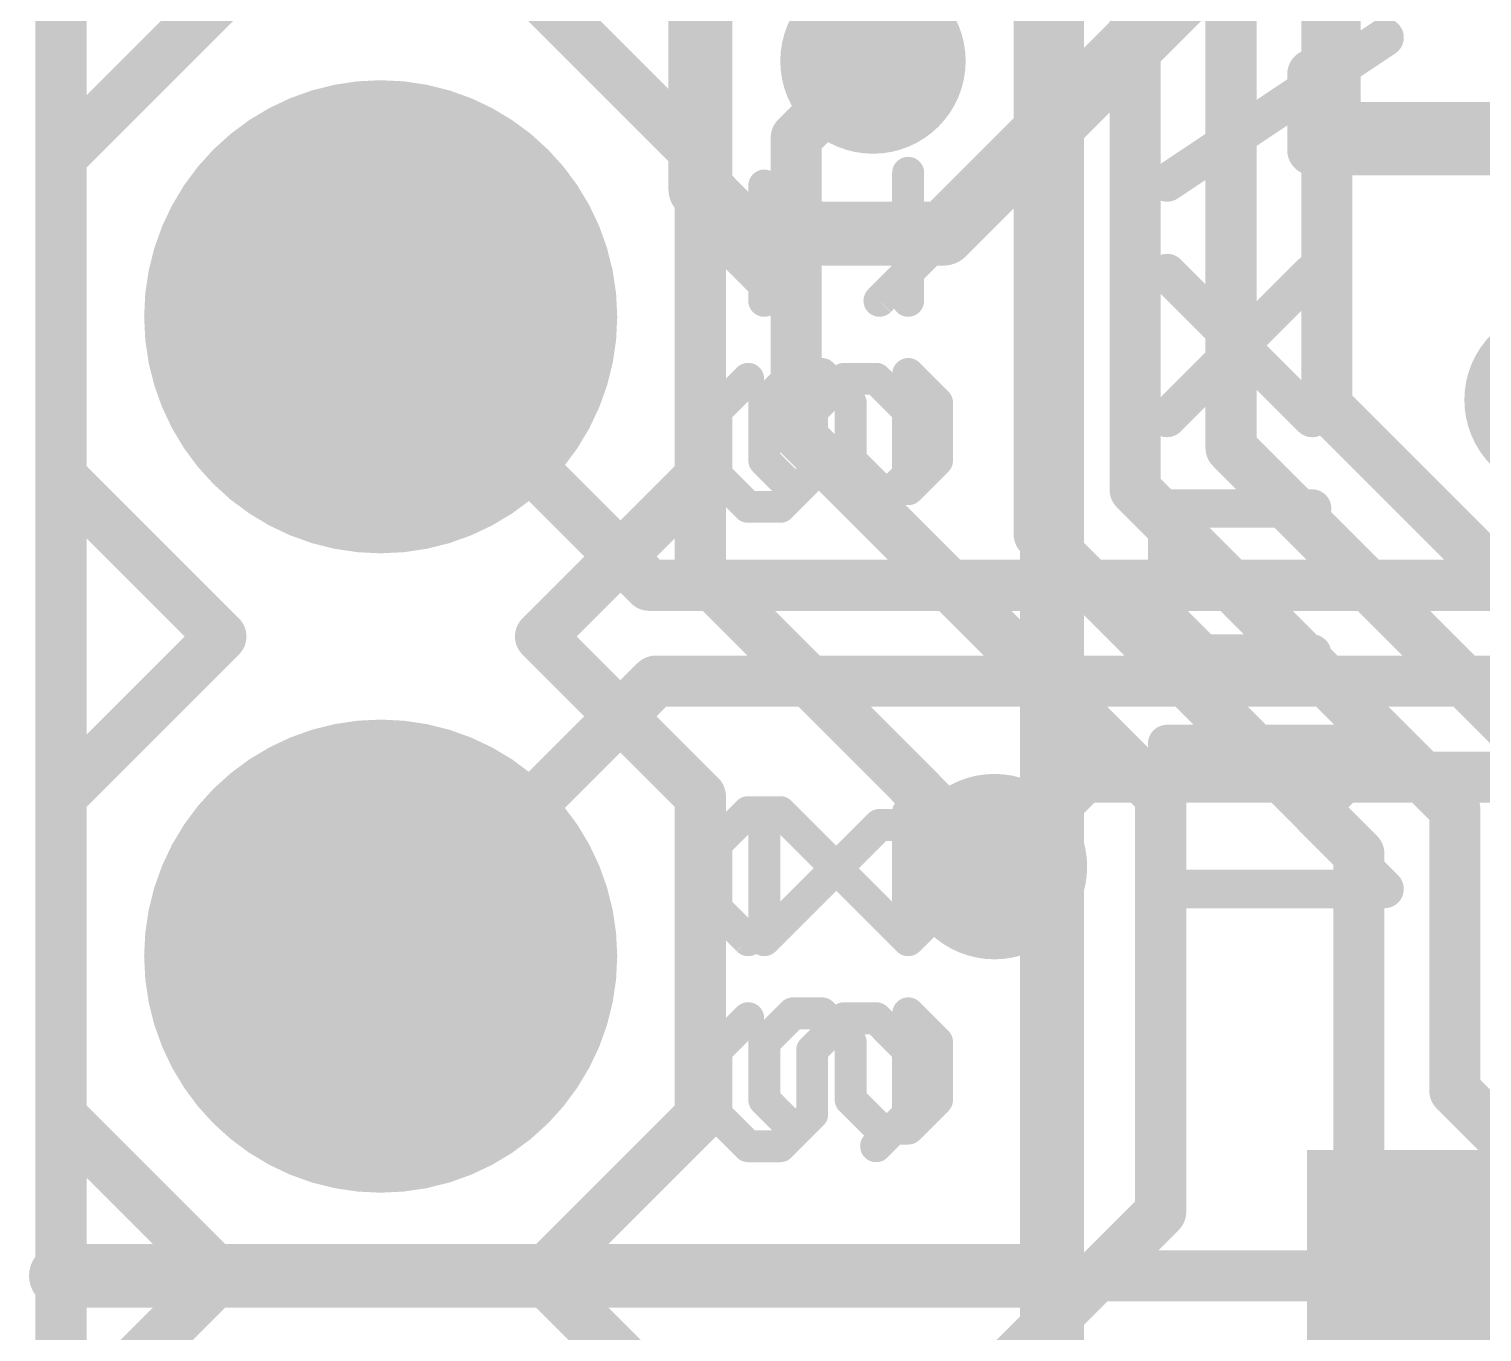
# Model space of a CAD drawing. Extents: x -37 to 70, y -23 to 28.
# Drawn here: x -0.13 to 5.65, y 7.4 to 12.57 of the extents above; entities that cross this region are included whole.
import ezdxf

# ---------------------------------------------------------------- set-up
doc = ezdxf.new("R2010")
doc.units = 0
for name, color, linetype in [('1', 12, 'CONTINUOUS'), ('16', 132, 'CONTINUOUS'), ('17', 110, 'CONTINUOUS'), ('18', 110, 'CONTINUOUS'), ('20', 53, 'CONTINUOUS'), ('21', 41, 'CONTINUOUS'), ('22', 40, 'CONTINUOUS'), ('51', 53, 'CONTINUOUS')]:
    doc.layers.add(name, color=color, linetype=linetype)

# ---------------------------------------------------------------- blocks, each defined once
blk = doc.blocks.new('ROUNDP')
at = {"const_width": 0.5}
blk.add_lwpolyline([(0, -0.25, 1), (0, 0.25, 1), (0, -0.25)], format="xyb", dxfattribs=at)
blk = doc.blocks.new('RECT')
blk.add_solid([(-0.5, -0.5), (0.5, -0.5), (-0.5, 0.5), (0.5, 0.5)])
blk = doc.blocks.new('ROUNDV')
at = {"const_width": 0.5}
blk.add_lwpolyline([(0, -0.25, 1), (0, 0.25, 1), (0, -0.25)], format="xyb", dxfattribs=at)

msp = doc.modelspace()

# ---------------------------------------------------------------- linework, layer by layer
at = {"layer": '1'}
for points, const_width in [([(0, 27.94), (0, 0)], 0.2032), ([(2.54, 11.938), (2.54, 18.2372)], 0.254), ([(3.2258, 12.446), (3.9998, 13.22)], 0.2032), ([(4.465, 12.72), (3.5052, 11.7602)], 0.254), ([(2.7178, 11.7602), (2.54, 11.938)], 0.254), ([(3.5052, 11.7602), (2.7178, 11.7602)], 0.254), ([(2.3368, 10.3632), (1.27, 11.43)], 0.2032), ([(6.5278, 10.3632), (2.3368, 10.3632)], 0.2032), ([(2.3622, 9.9822), (1.27, 8.89)], 0.2032), ([(2.3622, 9.9822), (7.0866, 9.9822)], 0.2032), ([(3.7084, 9.2456), (4.064, 9.6012)], 0.2032), ([(4.064, 9.6012), (7.6962, 9.6012)], 0.2032), ([(2.8448, 6.35), (4.1148, 7.62)], 0.2032), ([(4.1148, 7.62), (5.5, 7.62)], 0.2032)]:
    msp.add_lwpolyline(points, dxfattribs=dict(at, const_width=const_width))
for points, const_width in [([(3.1899, 12.4819, 1), (3.2617, 12.4101)], 0.1016), ([(2.5849, 11.9829, 1), (2.4951, 11.8931)], 0.127), ([(2.4765, 11.938, 1), (2.6035, 11.938)], 0.127), ([(2.7178, 11.8237, 1), (2.7178, 11.6967)], 0.127), ([(2.6729, 11.7153, 1), (2.7627, 11.8051)], 0.127), ([(3.4603, 11.8051, 1), (3.5501, 11.7153)], 0.127), ([(3.5052, 11.6967, 1), (3.5052, 11.8237)], 0.127), ([(1.3059, 11.4659, 1), (1.2341, 11.3941)], 0.1016), ([(2.3368, 10.414, 1), (2.3368, 10.3124)], 0.1016), ([(2.3009, 10.3273, 1), (2.3727, 10.3991)], 0.1016), ([(2.3622, 10.033, 1), (2.3622, 9.9314)], 0.1016), ([(2.3981, 9.9463, 1), (2.3263, 10.0181)], 0.1016), ([(4.064, 9.652, 1), (4.064, 9.5504)], 0.1016), ([(4.0999, 9.5653, 1), (4.0281, 9.6371)], 0.1016), ([(3.6725, 9.2815, 1), (3.7443, 9.2097)], 0.1016), ([(1.2341, 8.9259, 1), (1.3059, 8.8541)], 0.1016), ([(4.1148, 7.6708, 1), (4.1148, 7.5692)], 0.1016), ([(4.1507, 7.5841, 1), (4.0789, 7.6559)], 0.1016), ([(5.5, 7.5692, 1), (5.5, 7.6708)], 0.1016)]:
    msp.add_lwpolyline(points, format="xyb", dxfattribs=dict(at, const_width=const_width))
at = {"layer": '16', "const_width": 0.2032}
for points in [[(0, 0), (0, 27.94)], [(5.0292, 16.0782), (5.0292, 11.0744)], [(4.6482, 13.081), (4.6482, 10.9093)], [(4.2672, 12.9159), (4.2672, 10.7442)], [(3.8862, 12.7254), (3.8862, 10.5664)], [(2.54, 12.7), (2.54, 10.414)], [(3.2258, 12.446), (2.921, 12.1412)], [(2.921, 12.1412), (2.921, 10.9728)], [(5.0292, 11.0744), (6.2992, 9.8044)], [(2.921, 10.9728), (4.3688, 9.525)], [(4.6482, 10.9093), (5.9182, 9.6393)], [(4.2672, 10.7442), (5.5372, 9.4742)], [(3.8862, 10.5664), (5.1562, 9.2964)], [(2.54, 10.414), (3.7084, 9.2456)], [(4.3688, 9.525), (4.3688, 7.874)], [(5.5372, 9.4742), (5.5372, 8.3566)], [(5.1562, 7.5438), (5.1562, 9.2964)], [(5.5372, 8.3566), (10.0838, 3.81)], [(4.3688, 7.874), (2.8448, 6.35)], [(11.43, 1.27), (5.1562, 7.5438)]]:
    msp.add_lwpolyline(points, dxfattribs=at)
at = {"layer": '16', "const_width": 0.1016}
for points in [[(3.2617, 12.4101, 1), (3.1899, 12.4819)], [(2.9718, 12.1412, 1), (2.8702, 12.1412)], [(2.8851, 12.1771, 1), (2.9569, 12.1053)], [(5.0651, 11.1103, 1), (4.9933, 11.0385)], [(4.9784, 11.0744, 1), (5.08, 11.0744)], [(2.9569, 11.0087, 1), (2.8851, 10.9369)], [(2.8702, 10.9728, 1), (2.9718, 10.9728)], [(4.6841, 10.9452, 1), (4.6123, 10.8734)], [(4.5974, 10.9093, 1), (4.699, 10.9093)], [(4.3031, 10.7801, 1), (4.2313, 10.7083)], [(4.2164, 10.7442, 1), (4.318, 10.7442)], [(3.9221, 10.6023, 1), (3.8503, 10.5305)], [(3.8354, 10.5664, 1), (3.937, 10.5664)], [(2.5759, 10.4499, 1), (2.5041, 10.3781)], [(2.4892, 10.414, 1), (2.5908, 10.414)], [(4.4196, 9.525, 1), (4.318, 9.525)], [(4.3329, 9.4891, 1), (4.4047, 9.5609)], [(5.588, 9.4742, 1), (5.4864, 9.4742)], [(5.5013, 9.4383, 1), (5.5731, 9.5101)], [(5.207, 9.2964, 1), (5.1054, 9.2964)], [(5.1203, 9.2605, 1), (5.1921, 9.3323)], [(3.6725, 9.2097, 1), (3.7443, 9.2815)], [(5.5731, 8.3925, 1), (5.5013, 8.3207)], [(5.4864, 8.3566, 1), (5.588, 8.3566)], [(4.4047, 7.8381, 1), (4.3329, 7.9099)], [(4.318, 7.874, 1), (4.4196, 7.874)], [(5.1921, 7.5797, 1), (5.1203, 7.5079)], [(5.1054, 7.5438, 1), (5.207, 7.5438)]]:
    msp.add_lwpolyline(points, format="xyb", dxfattribs=at)
at = {"layer": '20', "const_width": 0.2032}
msp.add_lwpolyline([(0, 27.94), (0, 0)], dxfattribs=at)
at = {"layer": '21'}
for points, const_width in [([(3.937, 15.24), (3.937, 7.62)], 0.254), ([(4.973, 12.3926), (4.973, 12.093)], 0.2032), ([(4.973, 12.093), (5.7712, 12.093)], 0.2032), ([(3.3655, 11.4935), (3.3655, 12.0019)], 0.127), ([(2.8571, 11.4935), (2.6029, 11.7477)], 0.127), ([(2.6029, 11.7477), (3.3655, 11.7477)], 0.127), ([(2.73, 11.1834), (2.6029, 11.0562)], 0.127), ([(2.9842, 11.0562), (3.1113, 11.1834)], 0.127), ([(3.1113, 11.1834), (3.2384, 11.1834)], 0.127), ([(3.2384, 11.1834), (3.3655, 11.0562)], 0.127), ([(2.6029, 11.0562), (2.6029, 10.802)], 0.127), ([(2.9842, 10.802), (2.9842, 11.0562)], 0.127), ([(3.3655, 11.0562), (3.3655, 10.802)], 0.127), ([(2.6029, 10.802), (2.73, 10.6749)], 0.127), ([(2.8571, 10.6749), (2.9842, 10.802)], 0.127), ([(3.3655, 10.802), (3.2384, 10.6749)], 0.127), ([(2.73, 10.6749), (2.8571, 10.6749)], 0.127), ([(2.73, 9.4619), (2.6029, 9.3348)], 0.127), ([(2.8571, 9.4619), (2.73, 9.4619)], 0.127), ([(3.3655, 8.9535), (2.8571, 9.4619)], 0.127), ([(3.3655, 9.4619), (3.3655, 8.9535)], 0.127), ([(2.6029, 9.3348), (2.6029, 9.0806)], 0.127), ([(2.6029, 9.0806), (2.73, 8.9535)], 0.127), ([(2.73, 8.6434), (2.6029, 8.5162)], 0.127), ([(2.9842, 8.5162), (3.1113, 8.6434)], 0.127), ([(3.1113, 8.6434), (3.2384, 8.6434)], 0.127), ([(3.2384, 8.6434), (3.3655, 8.5162)], 0.127), ([(2.6029, 8.5162), (2.6029, 8.262)], 0.127), ([(2.9842, 8.262), (2.9842, 8.5162)], 0.127), ([(3.3655, 8.5162), (3.3655, 8.262)], 0.127), ([(2.6029, 8.262), (2.73, 8.1349)], 0.127), ([(2.8571, 8.1349), (2.9842, 8.262)], 0.127), ([(3.3655, 8.262), (3.2384, 8.1349)], 0.127), ([(2.73, 8.1349), (2.8571, 8.1349)], 0.127), ([(3.937, 7.62), (0, 7.62)], 0.254), ([(3.937, 5.08), (3.937, 7.62)], 0.254)]:
    msp.add_lwpolyline(points, dxfattribs=dict(at, const_width=const_width))
for points, const_width in [([(5.0238, 12.3926, 1), (4.9222, 12.3926)], 0.1016), ([(4.973, 12.1438, 1), (4.973, 12.0422)], 0.1016), ([(4.9222, 12.093, 1), (5.0238, 12.093)], 0.1016), ([(3.3973, 12.0019, 1), (3.3338, 12.0019)], 0.0635), ([(2.6029, 11.7795, 1), (2.6029, 11.716)], 0.0635), ([(2.6253, 11.7702, 1), (2.5804, 11.7253)], 0.0635), ([(3.3655, 11.716, 1), (3.3655, 11.7795)], 0.0635), ([(2.8346, 11.471, 1), (2.8795, 11.516)], 0.0635), ([(3.3338, 11.4935, 1), (3.3973, 11.4935)], 0.0635), ([(2.7524, 11.1609, 1), (2.7075, 11.2058)], 0.0635), ([(3.1113, 11.2151, 1), (3.1113, 11.1516)], 0.0635), ([(3.1337, 11.1609, 1), (3.0888, 11.2058)], 0.0635), ([(3.2608, 11.2058, 1), (3.2159, 11.1609)], 0.0635), ([(3.2384, 11.1516, 1), (3.2384, 11.2151)], 0.0635), ([(2.6346, 11.0562, 1), (2.5711, 11.0562)], 0.0635), ([(2.5804, 11.0787, 1), (2.6253, 11.0338)], 0.0635), ([(3.0159, 11.0562, 1), (2.9524, 11.0562)], 0.0635), ([(2.9617, 11.0787, 1), (3.0066, 11.0338)], 0.0635), ([(3.3973, 11.0562, 1), (3.3338, 11.0562)], 0.0635), ([(3.343, 11.0338, 1), (3.388, 11.0787)], 0.0635), ([(2.6253, 10.8245, 1), (2.5804, 10.7796)], 0.0635), ([(3.0066, 10.7796, 1), (2.9617, 10.8245)], 0.0635), ([(3.388, 10.7796, 1), (3.343, 10.8245)], 0.0635), ([(2.5711, 10.802, 1), (2.6346, 10.802)], 0.0635), ([(2.9524, 10.802, 1), (3.0159, 10.802)], 0.0635), ([(3.3338, 10.802, 1), (3.3973, 10.802)], 0.0635), ([(2.73, 10.7067, 1), (2.73, 10.6432)], 0.0635), ([(2.8571, 10.6432, 1), (2.8571, 10.7067)], 0.0635), ([(2.7075, 10.6525, 1), (2.7524, 10.6974)], 0.0635), ([(2.8346, 10.6974, 1), (2.8795, 10.6525)], 0.0635), ([(3.2159, 10.6974, 1), (3.2608, 10.6525)], 0.0635), ([(2.73, 9.4937, 1), (2.73, 9.4302)], 0.0635), ([(2.7524, 9.4395, 1), (2.7075, 9.4844)], 0.0635), ([(2.8795, 9.4844, 1), (2.8346, 9.4395)], 0.0635), ([(2.8571, 9.4302, 1), (2.8571, 9.4937)], 0.0635), ([(3.3973, 9.4619, 1), (3.3338, 9.4619)], 0.0635), ([(2.6346, 9.3348, 1), (2.5711, 9.3348)], 0.0635), ([(2.5804, 9.3573, 1), (2.6253, 9.3124)], 0.0635), ([(2.6253, 9.1031, 1), (2.5804, 9.0582)], 0.0635), ([(2.5711, 9.0806, 1), (2.6346, 9.0806)], 0.0635), ([(2.7075, 8.931, 1), (2.7524, 8.976)], 0.0635), ([(3.343, 8.931, 1), (3.388, 8.976)], 0.0635), ([(3.3338, 8.9535, 1), (3.3973, 8.9535)], 0.0635), ([(2.7524, 8.6209, 1), (2.7075, 8.6658)], 0.0635), ([(3.1113, 8.6751, 1), (3.1113, 8.6116)], 0.0635), ([(3.1337, 8.6209, 1), (3.0888, 8.6658)], 0.0635), ([(3.2608, 8.6658, 1), (3.2159, 8.6209)], 0.0635), ([(3.2384, 8.6116, 1), (3.2384, 8.6751)], 0.0635), ([(2.6346, 8.5162, 1), (2.5711, 8.5162)], 0.0635), ([(2.5804, 8.5387, 1), (2.6253, 8.4938)], 0.0635), ([(3.0159, 8.5162, 1), (2.9524, 8.5162)], 0.0635), ([(2.9617, 8.5387, 1), (3.0066, 8.4938)], 0.0635), ([(3.3973, 8.5162, 1), (3.3338, 8.5162)], 0.0635), ([(3.343, 8.4938, 1), (3.388, 8.5387)], 0.0635), ([(2.6253, 8.2845, 1), (2.5804, 8.2396)], 0.0635), ([(3.0066, 8.2396, 1), (2.9617, 8.2845)], 0.0635), ([(3.388, 8.2396, 1), (3.343, 8.2845)], 0.0635), ([(2.5711, 8.262, 1), (2.6346, 8.262)], 0.0635), ([(2.9524, 8.262, 1), (3.0159, 8.262)], 0.0635), ([(3.3338, 8.262, 1), (3.3973, 8.262)], 0.0635), ([(2.73, 8.1667, 1), (2.73, 8.1032)], 0.0635), ([(2.8571, 8.1032, 1), (2.8571, 8.1667)], 0.0635), ([(2.7075, 8.1125, 1), (2.7524, 8.1574)], 0.0635), ([(2.8346, 8.1574, 1), (2.8795, 8.1125)], 0.0635), ([(3.2159, 8.1574, 1), (3.2608, 8.1125)], 0.0635), ([(0, 7.6835, 1), (0, 7.5565)], 0.127), ([(4.0005, 7.62, 1), (3.8735, 7.62)], 0.127), ([(3.937, 7.5565, 1), (3.937, 7.6835)], 0.127), ([(3.8735, 7.62, 1), (4.0005, 7.62)], 0.127)]:
    msp.add_lwpolyline(points, format="xyb", dxfattribs=dict(at, const_width=const_width))
at = {"layer": '22'}
for points, const_width in [([(3.937, 15.24), (3.937, 7.62)], 0.254), ([(0.635, 12.7), (0, 12.065)], 0.2032), ([(2.54, 12.065), (1.905, 12.7)], 0.2032), ([(4.3942, 11.9633), (5.2585, 12.5395)], 0.1524), ([(0, 12.065), (0, 10.795)], 0.2032), ([(2.54, 10.795), (2.54, 12.065)], 0.2032), ([(2.794, 11.4935), (2.794, 11.9511)], 0.127), ([(3.4804, 11.7223), (2.794, 11.7223)], 0.127), ([(3.2516, 11.4935), (3.4804, 11.7223)], 0.127), ([(4.9704, 11.0277), (4.3942, 11.604)], 0.1524), ([(4.3942, 11.0277), (4.9704, 11.604)], 0.1524), ([(2.9084, 11.2027), (2.794, 11.0883)], 0.127), ([(3.0228, 11.2027), (2.9084, 11.2027)], 0.127), ([(3.1372, 11.0883), (3.0228, 11.2027)], 0.127), ([(3.366, 11.2027), (3.4804, 11.0883)], 0.127), ([(2.794, 11.0883), (2.794, 10.8595)], 0.127), ([(3.1372, 10.8595), (3.1372, 11.0883)], 0.127), ([(3.4804, 11.0883), (3.4804, 10.8595)], 0.127), ([(2.794, 10.8595), (2.9084, 10.7451)], 0.127), ([(3.2516, 10.7451), (3.1372, 10.8595)], 0.127), ([(3.4804, 10.8595), (3.366, 10.7451)], 0.127), ([(0, 10.795), (0.635, 10.16)], 0.2032), ([(1.905, 10.16), (2.54, 10.795)], 0.2032), ([(3.366, 10.7451), (3.2516, 10.7451)], 0.127), ([(4.3942, 10.2363), (4.3942, 10.6684)], 0.1524), ([(4.3942, 10.6684), (4.9704, 10.6684)], 0.1524), ([(4.5383, 10.0922), (4.3942, 10.2363)], 0.1524), ([(0.635, 10.16), (0, 9.525)], 0.2032), ([(2.54, 9.525), (1.905, 10.16)], 0.2032), ([(4.9704, 10.0922), (4.5383, 10.0922)], 0.1524), ([(5.2585, 9.7329), (4.3942, 9.7329)], 0.1524), ([(4.9704, 9.4448), (5.2585, 9.7329)], 0.1524), ([(0, 9.525), (0, 8.255)], 0.2032), ([(2.54, 8.255), (2.54, 9.525)], 0.2032), ([(2.794, 9.4111), (2.794, 8.9535)], 0.127), ([(2.794, 8.9535), (3.2516, 9.4111)], 0.127), ([(3.2516, 9.4111), (3.366, 9.4111)], 0.127), ([(3.366, 9.4111), (3.4804, 9.2967)], 0.127), ([(5.2585, 9.1567), (4.9704, 9.4448)], 0.1524), ([(3.4804, 9.2967), (3.4804, 9.0679)], 0.127), ([(4.3942, 9.1567), (5.2585, 9.1567)], 0.1524), ([(3.4804, 9.0679), (3.366, 8.9535)], 0.127), ([(2.9084, 8.6627), (2.794, 8.5483)], 0.127), ([(3.0228, 8.6627), (2.9084, 8.6627)], 0.127), ([(3.1372, 8.5483), (3.0228, 8.6627)], 0.127), ([(3.366, 8.6627), (3.4804, 8.5483)], 0.127), ([(2.794, 8.5483), (2.794, 8.3195)], 0.127), ([(3.1372, 8.3195), (3.1372, 8.5483)], 0.127), ([(3.4804, 8.5483), (3.4804, 8.3195)], 0.127), ([(2.794, 8.3195), (2.9084, 8.2051)], 0.127), ([(3.2516, 8.2051), (3.1372, 8.3195)], 0.127), ([(3.4804, 8.3195), (3.366, 8.2051)], 0.127), ([(0, 8.255), (0.635, 7.62)], 0.2032), ([(1.905, 7.62), (2.54, 8.255)], 0.2032), ([(3.366, 8.2051), (3.2516, 8.2051)], 0.127), ([(0, 7.62), (3.937, 7.62)], 0.254), ([(3.937, 5.08), (3.937, 7.62)], 0.254), ([(0.635, 7.62), (0, 6.985)], 0.2032), ([(2.54, 6.985), (1.905, 7.62)], 0.2032)]:
    msp.add_lwpolyline(points, dxfattribs=dict(at, const_width=const_width))
for points, const_width in [([(5.2797, 12.5078, 1), (5.2374, 12.5712)], 0.0762), ([(0.0508, 12.065, 1), (-0.0508, 12.065)], 0.1016), ([(-0.0359, 12.1009, 1), (0.0359, 12.0291)], 0.1016), ([(2.5908, 12.065, 1), (2.4892, 12.065)], 0.1016), ([(2.5041, 12.0291, 1), (2.5759, 12.1009)], 0.1016), ([(2.8258, 11.9511, 1), (2.7622, 11.9511)], 0.0635), ([(4.3731, 11.995, 1), (4.4153, 11.9316)], 0.0762), ([(2.794, 11.754, 1), (2.794, 11.6905)], 0.0635), ([(3.5028, 11.6998, 1), (3.4579, 11.7447)], 0.0635), ([(3.4804, 11.6905, 1), (3.4804, 11.754)], 0.0635), ([(4.4211, 11.6309, 1), (4.3673, 11.577)], 0.0762), ([(4.9974, 11.577, 1), (4.9435, 11.6309)], 0.0762), ([(3.2291, 11.516, 1), (3.274, 11.471)], 0.0635), ([(2.7622, 11.4935, 1), (2.8258, 11.4935)], 0.0635), ([(2.9084, 11.2344, 1), (2.9084, 11.1709)], 0.0635), ([(2.9308, 11.1802, 1), (2.8859, 11.2251)], 0.0635), ([(3.0452, 11.2251, 1), (3.0003, 11.1802)], 0.0635), ([(3.0228, 11.1709, 1), (3.0228, 11.2344)], 0.0635), ([(3.3884, 11.2251, 1), (3.3435, 11.1802)], 0.0635), ([(2.8258, 11.0883, 1), (2.7622, 11.0883)], 0.0635), ([(2.7715, 11.1107, 1), (2.8165, 11.0658)], 0.0635), ([(3.1689, 11.0883, 1), (3.1054, 11.0883)], 0.0635), ([(3.1147, 11.0658, 1), (3.1596, 11.1107)], 0.0635), ([(3.5121, 11.0883, 1), (3.4486, 11.0883)], 0.0635), ([(3.4579, 11.0658, 1), (3.5028, 11.1107)], 0.0635), ([(4.3673, 11.0547, 1), (4.4211, 11.0008)], 0.0762), ([(4.9435, 11.0008, 1), (4.9974, 11.0547)], 0.0762), ([(2.8165, 10.8819, 1), (2.7715, 10.837)], 0.0635), ([(3.1596, 10.8819, 1), (3.1147, 10.837)], 0.0635), ([(3.5028, 10.837, 1), (3.4579, 10.8819)], 0.0635), ([(0.0359, 10.8309, 1), (-0.0359, 10.7591)], 0.1016), ([(2.5759, 10.7591, 1), (2.5041, 10.8309)], 0.1016), ([(2.7622, 10.8595, 1), (2.8258, 10.8595)], 0.0635), ([(3.1054, 10.8595, 1), (3.1689, 10.8595)], 0.0635), ([(3.4486, 10.8595, 1), (3.5121, 10.8595)], 0.0635), ([(-0.0508, 10.795, 1), (0.0508, 10.795)], 0.1016), ([(2.4892, 10.795, 1), (2.5908, 10.795)], 0.1016), ([(2.8859, 10.7226, 1), (2.9308, 10.7675)], 0.0635), ([(3.2516, 10.7768, 1), (3.2516, 10.7133)], 0.0635), ([(3.2291, 10.7226, 1), (3.274, 10.7675)], 0.0635), ([(3.3435, 10.7675, 1), (3.3884, 10.7226)], 0.0635), ([(3.366, 10.7133, 1), (3.366, 10.7768)], 0.0635), ([(4.4323, 10.6684, 1), (4.3561, 10.6684)], 0.0762), ([(4.3942, 10.7065, 1), (4.3942, 10.6303)], 0.0762), ([(4.9704, 10.6303, 1), (4.9704, 10.7065)], 0.0762), ([(4.4211, 10.2632, 1), (4.3673, 10.2093)], 0.0762), ([(0.6709, 10.1241, 1), (0.5991, 10.1959)], 0.1016), ([(0.5991, 10.1241, 1), (0.6709, 10.1959)], 0.1016), ([(1.9409, 10.1959, 1), (1.8691, 10.1241)], 0.1016), ([(1.8691, 10.1959, 1), (1.9409, 10.1241)], 0.1016), ([(4.3561, 10.2363, 1), (4.4323, 10.2363)], 0.0762), ([(4.5383, 10.1303, 1), (4.5383, 10.0541)], 0.0762), ([(4.9704, 10.0541, 1), (4.9704, 10.1303)], 0.0762), ([(4.5113, 10.0653, 1), (4.5652, 10.1192)], 0.0762), ([(4.3942, 9.771, 1), (4.3942, 9.6948)], 0.0762), ([(5.2855, 9.706, 1), (5.2316, 9.7599)], 0.0762), ([(5.2585, 9.6948, 1), (5.2585, 9.771)], 0.0762), ([(0.0508, 9.525, 1), (-0.0508, 9.525)], 0.1016), ([(-0.0359, 9.5609, 1), (0.0359, 9.4891)], 0.1016), ([(2.5908, 9.525, 1), (2.4892, 9.525)], 0.1016), ([(2.5041, 9.4891, 1), (2.5759, 9.5609)], 0.1016), ([(2.8258, 9.4111, 1), (2.7622, 9.4111)], 0.0635), ([(3.2516, 9.4428, 1), (3.2516, 9.3793)], 0.0635), ([(3.274, 9.3886, 1), (3.2291, 9.4335)], 0.0635), ([(3.3884, 9.4335, 1), (3.3435, 9.3886)], 0.0635), ([(3.366, 9.3793, 1), (3.366, 9.4428)], 0.0635), ([(4.9974, 9.4718, 1), (4.9435, 9.4179)], 0.0762), ([(4.9435, 9.4718, 1), (4.9974, 9.4179)], 0.0762), ([(3.5121, 9.2967, 1), (3.4486, 9.2967)], 0.0635), ([(3.4579, 9.2742, 1), (3.5028, 9.3191)], 0.0635), ([(4.3942, 9.1948, 1), (4.3942, 9.1186)], 0.0762), ([(5.2316, 9.1298, 1), (5.2855, 9.1836)], 0.0762), ([(5.2585, 9.1186, 1), (5.2585, 9.1948)], 0.0762), ([(3.5028, 9.0454, 1), (3.4579, 9.0903)], 0.0635), ([(3.4486, 9.0679, 1), (3.5121, 9.0679)], 0.0635), ([(2.7715, 8.976, 1), (2.8165, 8.931)], 0.0635), ([(3.3435, 8.976, 1), (3.3884, 8.931)], 0.0635), ([(2.7622, 8.9535, 1), (2.8258, 8.9535)], 0.0635), ([(2.9084, 8.6944, 1), (2.9084, 8.6309)], 0.0635), ([(2.9308, 8.6402, 1), (2.8859, 8.6851)], 0.0635), ([(3.0452, 8.6851, 1), (3.0003, 8.6402)], 0.0635), ([(3.0228, 8.6309, 1), (3.0228, 8.6944)], 0.0635), ([(3.3884, 8.6851, 1), (3.3435, 8.6402)], 0.0635), ([(2.8258, 8.5483, 1), (2.7622, 8.5483)], 0.0635), ([(2.7715, 8.5707, 1), (2.8165, 8.5258)], 0.0635), ([(3.1689, 8.5483, 1), (3.1054, 8.5483)], 0.0635), ([(3.1147, 8.5258, 1), (3.1596, 8.5707)], 0.0635), ([(3.5121, 8.5483, 1), (3.4486, 8.5483)], 0.0635), ([(3.4579, 8.5258, 1), (3.5028, 8.5707)], 0.0635), ([(2.8165, 8.3419, 1), (2.7715, 8.297)], 0.0635), ([(3.1596, 8.3419, 1), (3.1147, 8.297)], 0.0635), ([(3.5028, 8.297, 1), (3.4579, 8.3419)], 0.0635), ([(0.0359, 8.2909, 1), (-0.0359, 8.2191)], 0.1016), ([(2.5759, 8.2191, 1), (2.5041, 8.2909)], 0.1016), ([(2.7622, 8.3195, 1), (2.8258, 8.3195)], 0.0635), ([(3.1054, 8.3195, 1), (3.1689, 8.3195)], 0.0635), ([(3.4486, 8.3195, 1), (3.5121, 8.3195)], 0.0635), ([(-0.0508, 8.255, 1), (0.0508, 8.255)], 0.1016), ([(2.4892, 8.255, 1), (2.5908, 8.255)], 0.1016), ([(2.8859, 8.1826, 1), (2.9308, 8.2275)], 0.0635), ([(3.2516, 8.2368, 1), (3.2516, 8.1733)], 0.0635), ([(3.2291, 8.1826, 1), (3.274, 8.2275)], 0.0635), ([(3.3435, 8.2275, 1), (3.3884, 8.1826)], 0.0635), ([(3.366, 8.1733, 1), (3.366, 8.2368)], 0.0635), ([(0, 7.6835, 1), (0, 7.5565)], 0.127), ([(4.0005, 7.62, 1), (3.8735, 7.62)], 0.127), ([(3.937, 7.5565, 1), (3.937, 7.6835)], 0.127), ([(0.6709, 7.5841, 1), (0.5991, 7.6559)], 0.1016), ([(0.5991, 7.5841, 1), (0.6709, 7.6559)], 0.1016), ([(1.9409, 7.6559, 1), (1.8691, 7.5841)], 0.1016), ([(1.8691, 7.6559, 1), (1.9409, 7.5841)], 0.1016), ([(3.8735, 7.62, 1), (4.0005, 7.62)], 0.127)]:
    msp.add_lwpolyline(points, format="xyb", dxfattribs=dict(at, const_width=const_width))
at = {"layer": '51', "const_width": 0.127}
for points in [[(5.1, 15.72), (5.1, 12.22)], [(5.1, 12.22), (7.6, 12.22)]]:
    msp.add_lwpolyline(points, dxfattribs=at)
at = {"layer": '51', "const_width": 0.0635}
for points in [[(5.1, 12.2518, 1), (5.1, 12.1883)], [(5.0683, 12.22, 1), (5.1318, 12.22)]]:
    msp.add_lwpolyline(points, format="xyb", dxfattribs=at)

# ---------------------------------------------------------------- block references
at = {"layer": '1', "xscale": 1.1}
msp.add_blockref('RECT', (5.5, 7.62), dxfattribs=at)
at = {"layer": '17', "xscale": 1.8796, "yscale": 1.8796}
for p in [(1.27, 11.43), (1.27, 11.43), (1.27, 8.89), (1.27, 8.89)]:
    msp.add_blockref('ROUNDP', p, dxfattribs=at)
at = {"layer": '18', "xscale": 0.7366, "yscale": 0.7366}
for p in [(3.2258, 12.446), (3.2258, 12.446), (5.9436, 11.0998), (5.9436, 11.0998), (3.7084, 9.2456), (3.7084, 9.2456)]:
    msp.add_blockref('ROUNDV', p, dxfattribs=at)
at = {"layer": '51', "xscale": 0.5001, "yscale": 0.95}
msp.add_blockref('RECT', (5.7618, 7.6251), dxfattribs=at)

doc.saveas('drawing.dxf')
